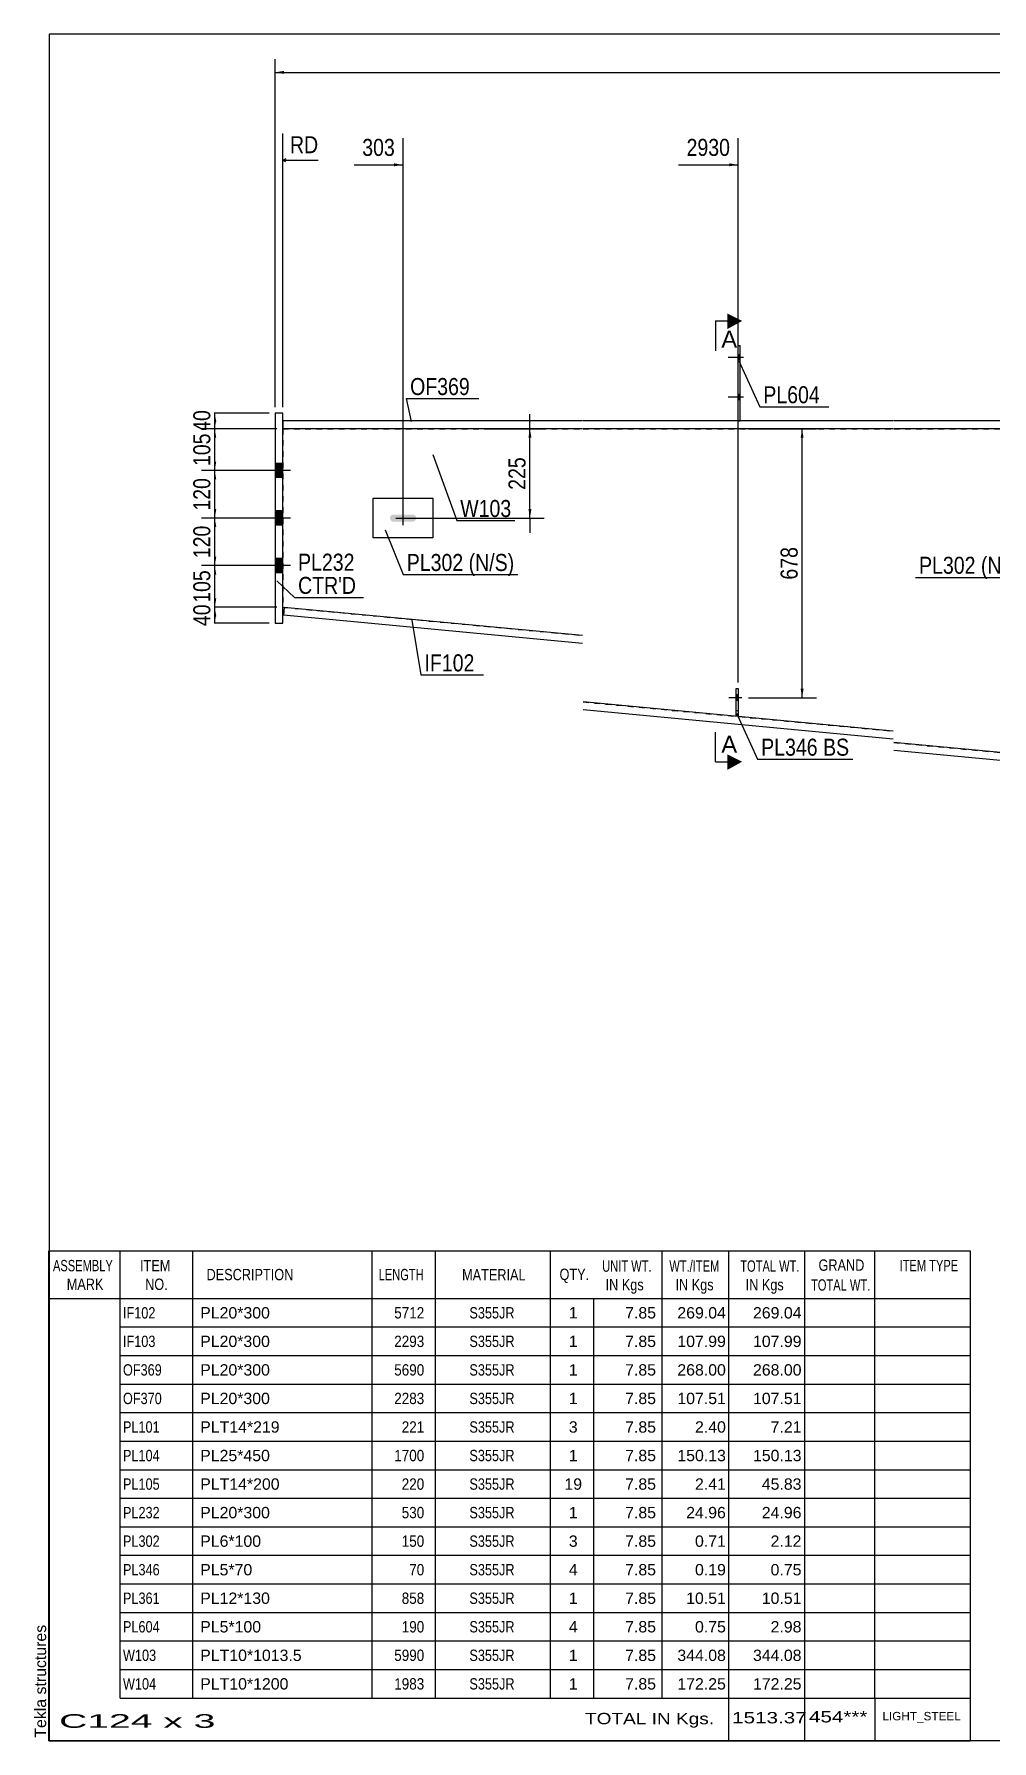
# Model space of a CAD drawing. Header units: millimetres. Extents: x -242 to 171, y -159 to 128.
# Drawn here: x -241.5 to -80.4, y -159.1 to 128 of the extents above; entities that cross this region are included whole.
import ezdxf

# ---------------------------------------------------------------- set-up
doc = ezdxf.new("R2010")
doc.units = ezdxf.units.MM
doc.linetypes.add('DXK_LINE_DOT1', pattern=[1.8814, 0.9407, -0.9407])
doc.linetypes.add('DXK_LINE_DOT2', pattern=[3.9198, 1.9599, -1.9599])
doc.styles.add('Arial', font='ARIAL.TTF', dxfattribs={"height": 0.2})
doc.styles.add('Arial Narrow', font='ARIALN.TTF', dxfattribs={"height": 0.2})

# ---------------------------------------------------------------- blocks, each defined once
blk = doc.blocks.new('Unknown-622979603-1210')
at = {"color": 5, "linetype": 'Continuous'}
for p, q in [((171.01, 127.96), (-238.99, 127.96)), ((-238.99, 127.96), (-238.99, -159.04)), ((171.01, -159.04), (171.01, 127.96)), ((-238.99, -159.04), (171.01, -159.04))]:
    blk.add_line(p, q, dxfattribs=at)
at = {"color": 174, "linetype": 'Continuous', "style": 'Arial'}
blk.add_text('Tekla structures', height=1.9102, rotation=90, dxfattribs=at).set_placement((-239.49, -158.54))
blk = doc.blocks.new('Part-622979603-1903 - 1469')
at = {"color": 2, "linetype": 'Continuous'}
for p, q in [((-199.67, 64.23), (-201, 64.23)), ((-201, 64.23), (-201, 28.9)), ((-199.67, 28.9), (-199.67, 64.23)), ((-201, 28.9), (-199.67, 28.9))]:
    blk.add_line(p, q, dxfattribs=at)
blk = doc.blocks.new('Part-622979603-1770 - 1469')
at = {"color": 2, "linetype": 'Continuous'}
for p, q in [((-199.47, 31.55), (-199.59, 30.22)), ((-149.27, 25.49), (-199.59, 30.22)), ((-149.27, 26.83), (-199.47, 31.55)), ((-97.03, 10.74), (-149.17, 15.64)), ((-97.03, 9.4), (-149.17, 14.31)), ((3.47, -0.62), (-96.93, 8.82)), ((3.47, -1.96), (-96.93, 7.48)), ((28.89, -4.12), (3.57, -1.74)), ((28.77, -5.45), (3.57, -3.07)), ((28.77, -5.45), (28.89, -4.12))]:
    blk.add_line(p, q, dxfattribs=at)
blk = doc.blocks.new('Part-622979603-1726 - 1469')
at = {"color": 7, "linetype": 'DXK_LINE_DOT1'}
for p, q in [((-199.67, 61.57), (-199.67, 31.57)), ((-199.67, 61.57), (-149.27, 61.57)), ((-149.17, 61.57), (-97.03, 61.57)), ((-96.93, 61.57), (3.47, 61.57)), ((3.57, 61.57), (48.89, 61.57)), ((-199.47, 31.55), (-149.27, 26.83)), ((-149.17, 15.64), (-97.03, 10.74)), ((-96.93, 8.82), (3.47, -0.62)), ((3.57, -1.74), (48.89, -6))]:
    blk.add_line(p, q, dxfattribs=at)
at = {"color": 2, "linetype": 'Continuous'}
for p, q in [((48.89, -6), (48.89, 61.57)), ((-199.67, 31.57), (-199.47, 31.55))]:
    blk.add_line(p, q, dxfattribs=at)
blk = doc.blocks.new('Bolt-622979603-7550 - 1469')
at = {"linetype": 'Continuous'}
blk.add_hatch(color=3, dxfattribs=at).paths.add_polyline_path([(-177.44, 46.14), (-177.31, 46.34), (-177.27, 46.57), (-177.31, 46.8), (-177.44, 46.99), (-177.64, 47.12), (-177.87, 47.17), (-181.07, 47.17), (-181.3, 47.12), (-181.49, 46.99), (-181.62, 46.8), (-181.67, 46.57), (-181.62, 46.34), (-181.49, 46.14), (-181.3, 46.01), (-181.07, 45.97), (-177.87, 45.97), (-177.64, 46.01)])
at = {"color": 3, "linetype": 'Continuous'}
for p, q in [((-180.67, 46.57), (-178.27, 46.57)), ((-179.47, 45.37), (-179.47, 47.77))]:
    blk.add_line(p, q, dxfattribs=at)
blk = doc.blocks.new('Part-622979603-1963 - 1469')
at = {"color": 2, "linetype": 'Continuous'}
for p, q in [((-199.67, 62.9), (-199.67, 61.57)), ((-149.27, 62.9), (-199.67, 62.9)), ((-149.27, 61.57), (-199.67, 61.57)), ((-97.03, 62.9), (-149.17, 62.9)), ((-97.03, 61.57), (-149.17, 61.57)), ((3.47, 62.9), (-96.93, 62.9)), ((3.47, 61.57), (-96.93, 61.57)), ((28.89, 62.9), (3.57, 62.9)), ((28.89, 61.57), (3.57, 61.57)), ((28.89, 61.57), (28.89, 62.9))]:
    blk.add_line(p, q, dxfattribs=at)
blk = doc.blocks.new('Bolt-622979603-1904 - 1469')
at = {"linetype": 'Continuous'}
for points in [[(-201, 55.77), (-201, 53.37), (-199.67, 53.37), (-199.67, 55.77)], [(-201, 55.77), (-201, 53.37), (-199.67, 53.37), (-199.67, 55.77)], [(-201, 47.77), (-201, 45.37), (-199.67, 45.37), (-199.67, 47.77)], [(-201, 47.77), (-201, 45.37), (-199.67, 45.37), (-199.67, 47.77)], [(-201, 39.77), (-201, 37.37), (-199.67, 37.37), (-199.67, 39.77)], [(-201, 39.77), (-201, 37.37), (-199.67, 37.37), (-199.67, 39.77)]]:
    blk.add_hatch(color=3, dxfattribs=at).paths.add_polyline_path(points)
at = {"color": 3, "linetype": 'Continuous'}
for p, q in [((-199.67, 55.77), (-201, 55.77)), ((-199.67, 55.77), (-201, 55.77)), ((-198.4, 54.57), (-201, 54.57)), ((-198.4, 54.57), (-201, 54.57)), ((-199.67, 53.37), (-201, 53.37)), ((-199.67, 53.37), (-201, 53.37)), ((-199.67, 47.77), (-201, 47.77)), ((-199.67, 47.77), (-201, 47.77)), ((-198.4, 46.57), (-201, 46.57)), ((-198.4, 46.57), (-201, 46.57)), ((-199.67, 45.37), (-201, 45.37)), ((-199.67, 45.37), (-201, 45.37)), ((-199.67, 39.77), (-201, 39.77)), ((-199.67, 39.77), (-201, 39.77)), ((-198.4, 38.57), (-201, 38.57)), ((-198.4, 38.57), (-201, 38.57)), ((-199.67, 37.37), (-201, 37.37)), ((-199.67, 37.37), (-201, 37.37))]:
    blk.add_line(p, q, dxfattribs=at)
blk = doc.blocks.new('Part-622979603-8223 - 1469')
at = {"color": 2, "linetype": 'Continuous'}
for p, q in [((-184.47, 49.9), (-174.47, 49.9)), ((-184.47, 43.23), (-184.47, 49.9)), ((-174.47, 49.9), (-174.47, 43.23)), ((-174.47, 43.23), (-184.47, 43.23))]:
    blk.add_line(p, q, dxfattribs=at)
blk = doc.blocks.new('Part-622979603-9509 - 1469')
at = {"color": 2, "linetype": 'Continuous'}
for p, q in [((-123.1, 62.9), (-123.1, 75.57)), ((-123.1, 75.57), (-122.77, 75.57)), ((-122.77, 62.9), (-122.77, 75.57))]:
    blk.add_line(p, q, dxfattribs=at)
at = {"color": 7, "linetype": 'DXK_LINE_DOT1'}
blk.add_line((-123.1, 62.9), (-122.77, 62.9), dxfattribs=at)
blk = doc.blocks.new('Part-622979603-9510 - 1469')
at = {"color": 7, "linetype": 'DXK_LINE_DOT1'}
for p, q in [((-123.43, 13.23), (-123.43, 17.9)), ((-123.43, 17.9), (-123.1, 17.9)), ((-123.1, 17.9), (-123.1, 13.23)), ((-123.43, 14.23), (-123.1, 14.23)), ((-123.1, 13.23), (-123.43, 13.23))]:
    blk.add_line(p, q, dxfattribs=at)
blk = doc.blocks.new('Part-622979603-9513 - 1469')
at = {"color": 2, "linetype": 'Continuous'}
for p, q in [((-123.43, 13.23), (-123.43, 17.9)), ((-123.43, 17.9), (-123.1, 17.9)), ((-123.1, 17.9), (-123.1, 13.23)), ((-123.1, 13.23), (-123.43, 13.23))]:
    blk.add_line(p, q, dxfattribs=at)
blk = doc.blocks.new('Bolt-622979603-9525 - 1469')
at = {"linetype": 'Continuous'}
for points in [[(-122.77, 73.1), (-122.77, 74.03), (-123.1, 74.03), (-123.1, 73.1)], [(-122.77, 73.1), (-122.77, 74.03), (-123.1, 74.03), (-123.1, 73.1)], [(-122.77, 66.43), (-122.77, 67.37), (-123.1, 67.37), (-123.1, 66.43)], [(-122.77, 66.43), (-122.77, 67.37), (-123.1, 67.37), (-123.1, 66.43)]]:
    blk.add_hatch(color=3, dxfattribs=at).paths.add_polyline_path(points)
at = {"color": 3, "linetype": 'Continuous'}
for p, q in [((-122.23, 73.57), (-124.77, 73.57)), ((-122.23, 73.57), (-124.77, 73.57)), ((-122.77, 74.03), (-123.1, 74.03)), ((-122.77, 74.03), (-123.1, 74.03)), ((-122.77, 73.1), (-123.1, 73.1)), ((-122.77, 73.1), (-123.1, 73.1)), ((-122.23, 66.9), (-124.77, 66.9)), ((-122.23, 66.9), (-124.77, 66.9)), ((-122.77, 67.37), (-123.1, 67.37)), ((-122.77, 67.37), (-123.1, 67.37)), ((-122.77, 66.43), (-123.1, 66.43)), ((-122.77, 66.43), (-123.1, 66.43))]:
    blk.add_line(p, q, dxfattribs=at)
blk = doc.blocks.new('Bolt-622979603-9526 - 1469')
at = {"color": 3, "linetype": 'DXK_LINE_DOT2'}
for p, q in [((-123.1, 16.83), (-123.43, 16.83)), ((-122.57, 16.36), (-123.43, 16.36)), ((-123.1, 15.9), (-123.43, 15.9))]:
    blk.add_line(p, q, dxfattribs=at)
blk = doc.blocks.new('Bolt-622979603-9529 - 1469')
at = {"linetype": 'Continuous'}
blk.add_hatch(color=3, dxfattribs=at).paths.add_polyline_path([(-123.1, 15.9), (-123.1, 16.83), (-123.43, 16.83), (-123.43, 15.9)])
at = {"color": 3, "linetype": 'Continuous'}
for p, q in [((-122.47, 16.36), (-124.67, 16.36)), ((-123.1, 16.83), (-123.43, 16.83)), ((-123.1, 15.9), (-123.43, 15.9))]:
    blk.add_line(p, q, dxfattribs=at)
blk = doc.blocks.new('StraightDimension-622979603-9386 - 1469')
at = {"linetype": 'Continuous'}
for points in [[(-158.38, 60.07), (-158.13, 61.57), (-157.88, 60.07)], [(-157.88, 48.07), (-158.13, 46.57), (-158.38, 48.07)]]:
    blk.add_hatch(color=7, dxfattribs=at).paths.add_polyline_path(points)
at = {"color": 7, "linetype": 'Continuous'}
for p, q in [((-158.13, 61.57), (-158.13, 64.07)), ((-164.91, 61.57), (-155.73, 61.57)), ((-158.13, 46.57), (-158.13, 61.57)), ((-178.47, 46.57), (-155.73, 46.57)), ((-158.13, 46.57), (-158.13, 44.07))]:
    blk.add_line(p, q, dxfattribs=at)
at = {"color": 0}
blk.add_wipeout([(-158.28, 57.41), (-162.48, 57.41), (-162.48, 50.72), (-158.28, 50.72)], dxfattribs=at)
at = {"color": 3, "style": 'Arial Narrow'}
blk.add_text('225', height=2.863, rotation=90.0002, dxfattribs=at).set_placement((-158.88, 51.32))
blk = doc.blocks.new('StraightDimension-622979603-2513 - 1469')
at = {"linetype": 'Continuous'}
for points in [[(-211.38, 45.07), (-211.13, 46.57), (-210.88, 45.07)], [(-210.88, 40.07), (-211.13, 38.57), (-211.38, 40.07)]]:
    blk.add_hatch(color=7, dxfattribs=at).paths.add_polyline_path(points)
at = {"color": 7, "linetype": 'Continuous'}
for p, q in [((-200.67, 46.57), (-213.38, 46.57)), ((-211.13, 38.57), (-211.13, 46.57)), ((-200.67, 38.57), (-213.38, 38.57))]:
    blk.add_line(p, q, dxfattribs=at)
at = {"color": 0}
blk.add_wipeout([(-211.28, 45.91), (-215.48, 45.91), (-215.48, 39.22), (-211.28, 39.22)], dxfattribs=at)
at = {"color": 3, "style": 'Arial Narrow'}
blk.add_text('120', height=2.863, rotation=90.0002, dxfattribs=at).set_placement((-211.88, 39.82))
blk = doc.blocks.new('StraightDimension-622979603-2527 - 1469')
at = {"linetype": 'Continuous'}
for points in [[(-211.38, 37.07), (-211.13, 38.57), (-210.88, 37.07)], [(-210.88, 33.07), (-211.13, 31.57), (-211.38, 33.07)]]:
    blk.add_hatch(color=7, dxfattribs=at).paths.add_polyline_path(points)
at = {"color": 7, "linetype": 'Continuous'}
for p, q in [((-200.67, 38.57), (-213.38, 38.57)), ((-211.13, 31.57), (-211.13, 38.57)), ((-200.67, 31.57), (-213.38, 31.57))]:
    blk.add_line(p, q, dxfattribs=at)
at = {"color": 0}
blk.add_wipeout([(-211.28, 38.41), (-215.48, 38.41), (-215.48, 31.72), (-211.28, 31.72)], dxfattribs=at)
at = {"color": 3, "style": 'Arial Narrow'}
blk.add_text('105', height=2.863, rotation=90.0002, dxfattribs=at).set_placement((-211.88, 32.32))
blk = doc.blocks.new('StraightDimension-622979603-2068 - 1469')
at = {"linetype": 'Continuous'}
for points in [[(-112.61, 60.07), (-112.36, 61.57), (-112.11, 60.07)], [(-112.11, 17.86), (-112.36, 16.36), (-112.61, 17.86)]]:
    blk.add_hatch(color=7, dxfattribs=at).paths.add_polyline_path(points)
at = {"color": 7, "linetype": 'Continuous'}
for p, q in [((-121.38, 61.57), (-109.96, 61.57)), ((-112.36, 16.36), (-112.36, 61.57)), ((-121.38, 16.36), (-109.96, 16.36))]:
    blk.add_line(p, q, dxfattribs=at)
at = {"color": 0}
blk.add_wipeout([(-112.51, 42.31), (-116.71, 42.31), (-116.71, 35.62), (-112.51, 35.62)], dxfattribs=at)
at = {"color": 3, "style": 'Arial Narrow'}
blk.add_text('678', height=2.863, rotation=90.0002, dxfattribs=at).set_placement((-113.11, 36.22))
blk = doc.blocks.new('StraightDimension-622979603-2476 - 1469')
at = {"linetype": 'Continuous'}
for points in [[(-199.5, 121.27), (-201, 121.52), (-199.5, 121.77)], [(135.07, 121.77), (136.57, 121.52), (135.07, 121.27)]]:
    blk.add_hatch(color=7, dxfattribs=at).paths.add_polyline_path(points)
at = {"color": 7, "linetype": 'Continuous'}
for p, q in [((-201, 65.23), (-201, 123.77)), ((136.57, 79.23), (136.57, 123.77)), ((-201, 121.52), (136.57, 121.52))]:
    blk.add_line(p, q, dxfattribs=at)
at = {"color": 0}
blk.add_wipeout([(-27.96, 121.67), (-27.96, 125.87), (-36.47, 125.87), (-36.47, 121.67)], dxfattribs=at)
at = {"color": 3, "style": 'Arial Narrow'}
blk.add_text('8018', height=2.863, dxfattribs=at).set_placement((-35.87, 122.27))
blk = doc.blocks.new('StraightDimension-622979603-2494 - 1469')
at = {"linetype": 'Continuous'}
for points in [[(-211.38, 62.73), (-211.13, 64.23), (-210.88, 62.73)], [(-210.88, 63.07), (-211.13, 61.57), (-211.38, 63.07)]]:
    blk.add_hatch(color=7, dxfattribs=at).paths.add_polyline_path(points)
at = {"color": 7, "linetype": 'Continuous'}
for p, q in [((-202, 64.23), (-213.38, 64.23)), ((-211.13, 61.57), (-211.13, 64.23)), ((-200.67, 61.57), (-213.38, 61.57))]:
    blk.add_line(p, q, dxfattribs=at)
at = {"color": 0}
blk.add_wipeout([(-211.28, 65.33), (-215.48, 65.33), (-215.48, 60.47), (-211.28, 60.47)], dxfattribs=at)
at = {"color": 3, "style": 'Arial Narrow'}
blk.add_text('40', height=2.863, rotation=90.0002, dxfattribs=at).set_placement((-211.88, 61.07))
blk = doc.blocks.new('StraightDimension-622979603-2503 - 1469')
at = {"linetype": 'Continuous'}
for points in [[(-211.38, 30.07), (-211.13, 31.57), (-210.88, 30.07)], [(-210.88, 30.4), (-211.13, 28.9), (-211.38, 30.4)]]:
    blk.add_hatch(color=7, dxfattribs=at).paths.add_polyline_path(points)
at = {"color": 7, "linetype": 'Continuous'}
for p, q in [((-200.67, 31.57), (-213.38, 31.57)), ((-202, 28.9), (-213.38, 28.9)), ((-211.13, 28.9), (-211.13, 31.57))]:
    blk.add_line(p, q, dxfattribs=at)
at = {"color": 0}
blk.add_wipeout([(-211.28, 32.66), (-215.48, 32.66), (-215.48, 27.8), (-211.28, 27.8)], dxfattribs=at)
at = {"color": 3, "style": 'Arial Narrow'}
blk.add_text('40', height=2.863, rotation=90.0002, dxfattribs=at).set_placement((-211.88, 28.4))
blk = doc.blocks.new('StraightDimension-622979603-2541 - 1469')
at = {"linetype": 'Continuous'}
for points in [[(-211.38, 60.07), (-211.13, 61.57), (-210.88, 60.07)], [(-210.88, 56.07), (-211.13, 54.57), (-211.38, 56.07)]]:
    blk.add_hatch(color=7, dxfattribs=at).paths.add_polyline_path(points)
at = {"color": 7, "linetype": 'Continuous'}
for p, q in [((-200.67, 61.57), (-213.38, 61.57)), ((-211.13, 54.57), (-211.13, 61.57)), ((-200.67, 54.57), (-213.38, 54.57))]:
    blk.add_line(p, q, dxfattribs=at)
at = {"color": 0}
blk.add_wipeout([(-211.28, 61.41), (-215.48, 61.41), (-215.48, 54.72), (-211.28, 54.72)], dxfattribs=at)
at = {"color": 3, "style": 'Arial Narrow'}
blk.add_text('105', height=2.863, rotation=90.0002, dxfattribs=at).set_placement((-211.88, 55.32))
blk = doc.blocks.new('StraightDimension-622979603-2554 - 1469')
at = {"linetype": 'Continuous'}
for points in [[(-211.38, 53.07), (-211.13, 54.57), (-210.88, 53.07)], [(-210.88, 48.07), (-211.13, 46.57), (-211.38, 48.07)]]:
    blk.add_hatch(color=7, dxfattribs=at).paths.add_polyline_path(points)
at = {"color": 7, "linetype": 'Continuous'}
for p, q in [((-200.67, 54.57), (-213.38, 54.57)), ((-211.13, 46.57), (-211.13, 54.57)), ((-200.67, 46.57), (-213.38, 46.57))]:
    blk.add_line(p, q, dxfattribs=at)
at = {"color": 0}
blk.add_wipeout([(-211.28, 53.91), (-215.48, 53.91), (-215.48, 47.22), (-211.28, 47.22)], dxfattribs=at)
at = {"color": 3, "style": 'Arial Narrow'}
blk.add_text('120', height=2.863, rotation=90.0002, dxfattribs=at).set_placement((-211.88, 47.82))
blk = doc.blocks.new('StraightDimension-622979603-10730 - 1469')
at = {"linetype": 'Continuous'}
blk.add_hatch(color=7, dxfattribs=at).paths.add_polyline_path([(-124.6, 106.23), (-123.1, 105.98), (-124.6, 105.73)])
at = {"color": 7, "linetype": 'Continuous'}
for p, q in [((-123.1, 18.9), (-123.1, 110.48)), ((-133.16, 105.98), (-123.1, 105.98))]:
    blk.add_line(p, q, dxfattribs=at)
at = {"color": 0}
blk.add_wipeout([(-123.88, 106.88), (-123.88, 111.08), (-132.39, 111.08), (-132.39, 106.88)], dxfattribs=at)
at = {"color": 3, "style": 'Arial Narrow'}
blk.add_text('2930', height=2.863, dxfattribs=at).set_placement((-131.79, 107.48))
blk = doc.blocks.new('StraightDimension-622979603-10731 - 1469')
at = {"linetype": 'Continuous'}
blk.add_hatch(color=7, dxfattribs=at).paths.add_polyline_path([(-180.97, 106.23), (-179.47, 105.98), (-180.97, 105.73)])
at = {"color": 7, "linetype": 'Continuous'}
for p, q in [((-179.47, 47.57), (-179.47, 110.48)), ((-187.7, 105.98), (-179.47, 105.98))]:
    blk.add_line(p, q, dxfattribs=at)
at = {"color": 0, "linetype": 'Continuous'}
blk.add_wipeout([(-193.13, 107.33), (-193.13, 111.53), (-199.08, 111.53), (-199.08, 107.33)], dxfattribs=at)
at = {"color": 7, "linetype": 'Continuous'}
for p, q in [((-199.67, 65.23), (-199.67, 111.23)), ((-199.17, 106.98), (-199.67, 106.73)), ((-199.17, 106.48), (-199.67, 106.73)), ((-193.73, 106.73), (-199.67, 106.73))]:
    blk.add_line(p, q, dxfattribs=at)
at = {"color": 3, "linetype": 'Continuous', "style": 'Arial Narrow'}
blk.add_text('RD', height=2.863, dxfattribs=at).set_placement((-198.48, 107.93))
at = {"color": 0}
blk.add_wipeout([(-180.24, 106.88), (-180.24, 111.08), (-186.93, 111.08), (-186.93, 106.88)], dxfattribs=at)
at = {"color": 3, "style": 'Arial Narrow'}
blk.add_text('303', height=2.863, dxfattribs=at).set_placement((-186.33, 107.48))
blk = doc.blocks.new('CBS_BOM-622979603-10916')
at = {"color": 7, "linetype": 'Continuous'}
for p, q in [((-239.03, -84.67), (-239.03, -76.67)), ((-239.02, -76.67), (-84.1, -76.67)), ((-227.03, -84.67), (-227.03, -76.67)), ((-214.84, -84.67), (-214.84, -76.67)), ((-184.67, -84.67), (-184.67, -76.67)), ((-173.99, -84.67), (-173.99, -76.67)), ((-154.67, -84.67), (-154.67, -76.67)), ((-135.87, -84.67), (-135.87, -76.67)), ((-124.66, -84.67), (-124.66, -76.67)), ((-111.88, -84.67), (-111.88, -76.67)), ((-100.12, -84.67), (-100.12, -76.67)), ((-84.1, -76.68), (-84.11, -84.66)), ((-239.03, -84.67), (-84.1, -84.67)), ((-239.03, -89.47), (-239.03, -84.67)), ((-227.03, -89.47), (-227.03, -84.67)), ((-214.84, -89.47), (-214.84, -84.67)), ((-184.67, -89.47), (-184.67, -84.67)), ((-173.99, -89.47), (-173.99, -84.67)), ((-154.67, -89.47), (-154.67, -84.67)), ((-147.41, -89.47), (-147.41, -84.67)), ((-135.87, -89.47), (-135.87, -84.67)), ((-124.66, -89.47), (-124.66, -84.67)), ((-111.88, -89.47), (-111.88, -84.67)), ((-100.11, -89.47), (-100.11, -84.67)), ((-84.1, -84.68), (-84.1, -89.47)), ((-239.03, -94.27), (-239.03, -89.47)), ((-227.03, -89.47), (-84.1, -89.47)), ((-227.03, -94.27), (-227.03, -89.47)), ((-214.84, -94.27), (-214.84, -89.47)), ((-184.67, -94.27), (-184.67, -89.47)), ((-173.99, -94.27), (-173.99, -89.47)), ((-154.67, -94.27), (-154.67, -89.47)), ((-147.41, -94.27), (-147.41, -89.47)), ((-135.87, -94.27), (-135.87, -89.47)), ((-124.66, -94.27), (-124.66, -89.47)), ((-111.88, -94.27), (-111.88, -89.47)), ((-100.11, -94.27), (-100.11, -89.47)), ((-84.1, -89.48), (-84.1, -94.27)), ((-239.03, -99.07), (-239.03, -94.27)), ((-227.03, -94.27), (-84.1, -94.27)), ((-227.03, -99.07), (-227.03, -94.27)), ((-214.84, -99.07), (-214.84, -94.27)), ((-184.67, -99.07), (-184.67, -94.27)), ((-173.99, -99.07), (-173.99, -94.27)), ((-154.67, -99.07), (-154.67, -94.27)), ((-147.41, -99.07), (-147.41, -94.27)), ((-135.87, -99.07), (-135.87, -94.27)), ((-124.66, -99.07), (-124.66, -94.27)), ((-111.88, -99.07), (-111.88, -94.27)), ((-100.11, -99.07), (-100.11, -94.27)), ((-84.1, -94.28), (-84.1, -99.07)), ((-239.03, -103.87), (-239.03, -99.07)), ((-227.03, -99.07), (-84.1, -99.07)), ((-227.03, -103.87), (-227.03, -99.07)), ((-214.84, -103.87), (-214.84, -99.07)), ((-184.67, -103.87), (-184.67, -99.07)), ((-173.99, -103.87), (-173.99, -99.07)), ((-154.67, -103.87), (-154.67, -99.07)), ((-147.41, -103.87), (-147.41, -99.07)), ((-135.87, -103.87), (-135.87, -99.07)), ((-124.66, -103.87), (-124.66, -99.07)), ((-111.88, -103.87), (-111.88, -99.07)), ((-100.11, -103.87), (-100.11, -99.07)), ((-84.1, -99.08), (-84.1, -103.87)), ((-239.03, -108.67), (-239.03, -103.87)), ((-227.03, -103.87), (-84.1, -103.87)), ((-227.03, -108.67), (-227.03, -103.87)), ((-214.84, -108.67), (-214.84, -103.87)), ((-184.67, -108.67), (-184.67, -103.87)), ((-173.99, -108.67), (-173.99, -103.87)), ((-154.67, -108.67), (-154.67, -103.87)), ((-147.41, -108.67), (-147.41, -103.87)), ((-135.87, -108.67), (-135.87, -103.87)), ((-124.66, -108.67), (-124.66, -103.87)), ((-111.88, -108.67), (-111.88, -103.87)), ((-100.11, -108.67), (-100.11, -103.87)), ((-84.1, -103.88), (-84.1, -108.67)), ((-239.03, -113.47), (-239.03, -108.67)), ((-227.03, -108.67), (-84.1, -108.67)), ((-227.03, -113.47), (-227.03, -108.67)), ((-214.84, -113.47), (-214.84, -108.67)), ((-184.67, -113.47), (-184.67, -108.67)), ((-173.99, -113.47), (-173.99, -108.67)), ((-154.67, -113.47), (-154.67, -108.67)), ((-147.41, -113.47), (-147.41, -108.67)), ((-135.87, -113.47), (-135.87, -108.67)), ((-124.66, -113.47), (-124.66, -108.67)), ((-111.88, -113.47), (-111.88, -108.67)), ((-100.11, -113.47), (-100.11, -108.67)), ((-84.1, -108.68), (-84.1, -113.47)), ((-239.03, -118.27), (-239.03, -113.47)), ((-227.03, -113.47), (-84.1, -113.47)), ((-227.03, -118.27), (-227.03, -113.47)), ((-214.84, -118.27), (-214.84, -113.47)), ((-184.67, -118.27), (-184.67, -113.47)), ((-173.99, -118.27), (-173.99, -113.47)), ((-154.67, -118.27), (-154.67, -113.47)), ((-147.41, -118.27), (-147.41, -113.47)), ((-135.87, -118.27), (-135.87, -113.47)), ((-124.66, -118.27), (-124.66, -113.47)), ((-111.88, -118.27), (-111.88, -113.47)), ((-100.11, -118.27), (-100.11, -113.47)), ((-84.1, -113.48), (-84.1, -118.27)), ((-239.03, -123.07), (-239.03, -118.27)), ((-227.03, -118.27), (-84.1, -118.27)), ((-227.03, -123.07), (-227.03, -118.27)), ((-214.84, -123.07), (-214.84, -118.27)), ((-184.67, -123.07), (-184.67, -118.27)), ((-173.99, -123.07), (-173.99, -118.27)), ((-154.67, -123.07), (-154.67, -118.27)), ((-147.41, -123.07), (-147.41, -118.27)), ((-135.87, -123.07), (-135.87, -118.27)), ((-124.66, -123.07), (-124.66, -118.27)), ((-111.88, -123.07), (-111.88, -118.27)), ((-100.11, -123.07), (-100.11, -118.27)), ((-84.1, -118.28), (-84.1, -123.07)), ((-239.03, -127.87), (-239.03, -123.07)), ((-227.03, -123.07), (-84.1, -123.07)), ((-227.03, -127.87), (-227.03, -123.07)), ((-214.84, -127.87), (-214.84, -123.07)), ((-184.67, -127.87), (-184.67, -123.07)), ((-173.99, -127.87), (-173.99, -123.07)), ((-154.67, -127.87), (-154.67, -123.07)), ((-147.41, -127.87), (-147.41, -123.07)), ((-135.87, -127.87), (-135.87, -123.07)), ((-124.66, -127.87), (-124.66, -123.07)), ((-111.88, -127.87), (-111.88, -123.07)), ((-100.11, -127.87), (-100.11, -123.07)), ((-84.1, -123.08), (-84.1, -127.87)), ((-239.03, -132.67), (-239.03, -127.87)), ((-227.03, -127.87), (-84.1, -127.87)), ((-227.03, -132.67), (-227.03, -127.87)), ((-214.84, -132.67), (-214.84, -127.87)), ((-184.67, -132.67), (-184.67, -127.87)), ((-173.99, -132.67), (-173.99, -127.87)), ((-154.67, -132.67), (-154.67, -127.87)), ((-147.41, -132.67), (-147.41, -127.87)), ((-135.87, -132.67), (-135.87, -127.87)), ((-124.66, -132.67), (-124.66, -127.87)), ((-111.88, -132.67), (-111.88, -127.87)), ((-100.11, -132.67), (-100.11, -127.87)), ((-84.1, -127.88), (-84.1, -132.67)), ((-239.03, -137.47), (-239.03, -132.67)), ((-227.03, -132.67), (-84.1, -132.67)), ((-227.03, -137.47), (-227.03, -132.67)), ((-214.84, -137.47), (-214.84, -132.67)), ((-184.67, -137.47), (-184.67, -132.67)), ((-173.99, -137.47), (-173.99, -132.67)), ((-154.67, -137.47), (-154.67, -132.67)), ((-147.41, -137.47), (-147.41, -132.67)), ((-135.87, -137.47), (-135.87, -132.67)), ((-124.66, -137.47), (-124.66, -132.67)), ((-111.88, -137.47), (-111.88, -132.67)), ((-100.11, -137.47), (-100.11, -132.67)), ((-84.1, -132.68), (-84.1, -137.47)), ((-239.03, -142.27), (-239.03, -137.47)), ((-227.03, -137.47), (-84.1, -137.47)), ((-227.03, -142.27), (-227.03, -137.47)), ((-214.84, -142.27), (-214.84, -137.47)), ((-184.67, -142.27), (-184.67, -137.47)), ((-173.99, -142.27), (-173.99, -137.47)), ((-154.67, -142.27), (-154.67, -137.47)), ((-147.41, -142.27), (-147.41, -137.47)), ((-135.87, -142.27), (-135.87, -137.47)), ((-124.66, -142.27), (-124.66, -137.47)), ((-111.88, -142.27), (-111.88, -137.47)), ((-100.11, -142.27), (-100.11, -137.47)), ((-84.1, -137.48), (-84.1, -142.27)), ((-239.03, -147.07), (-239.03, -142.27)), ((-227.03, -142.27), (-84.1, -142.27)), ((-227.03, -147.07), (-227.03, -142.27)), ((-214.84, -147.07), (-214.84, -142.27)), ((-184.67, -147.07), (-184.67, -142.27)), ((-173.99, -147.07), (-173.99, -142.27)), ((-154.67, -147.07), (-154.67, -142.27)), ((-147.41, -147.07), (-147.41, -142.27)), ((-135.87, -147.07), (-135.87, -142.27)), ((-124.66, -147.07), (-124.66, -142.27)), ((-111.88, -147.07), (-111.88, -142.27)), ((-100.11, -147.07), (-100.11, -142.27)), ((-84.1, -142.28), (-84.1, -147.07)), ((-239.03, -151.87), (-239.03, -147.07)), ((-227.03, -147.07), (-84.1, -147.07)), ((-227.03, -151.87), (-227.03, -147.07)), ((-214.84, -151.87), (-214.84, -147.07)), ((-184.67, -151.87), (-184.67, -147.07)), ((-173.99, -151.87), (-173.99, -147.07)), ((-154.67, -151.87), (-154.67, -147.07)), ((-147.41, -151.87), (-147.41, -147.07)), ((-135.87, -151.87), (-135.87, -147.07)), ((-124.66, -151.87), (-124.66, -147.07)), ((-111.88, -151.87), (-111.88, -147.07)), ((-100.11, -151.87), (-100.11, -147.07)), ((-84.1, -147.08), (-84.1, -151.87)), ((-239.03, -159.07), (-239.03, -151.89)), ((-227.03, -151.87), (-84.1, -151.87)), ((-124.66, -159.07), (-124.66, -151.89)), ((-111.88, -159.07), (-111.88, -151.89)), ((-100.07, -159.07), (-100.07, -151.89)), ((-84.1, -151.87), (-84.1, -159.07)), ((-239.03, -159.07), (-84.1, -159.07))]:
    blk.add_line(p, q, dxfattribs=at)
at = {"color": 3, "linetype": 'Continuous', "style": 'Arial'}
for s, height, width, p in [('ASSEMBLY', 1.91, 0.7, (-238.34, -80.1)), ('ITEM', 1.91, 0.8, (-223.7, -80.1)), ('DESCRIPTION', 1.9102, 0.8, (-212.51, -81.61)), ('LENGTH', 1.91, 0.7, (-183.57, -81.61)), ('MATERIAL', 1.91, 0.8, (-169.54, -81.65)), ('QTY.', 1.91, 0.8, (-153.15, -81.57)), ('UNIT WT.', 1.91, 0.7, (-145.98, -80.18)), ('WT./ITEM', 1.91, 0.7, (-134.69, -80.18)), ('TOTAL WT.', 1.91, 0.7, (-122.76, -80.18)), ('GRAND', 1.91, 0.8, (-109.6, -80.02)), ('ITEM TYPE', 1.91, 0.7, (-95.97, -80.09)), ('MARK', 1.91, 0.8, (-236.02, -83.24)), ('NO.', 1.91, 0.8, (-222.84, -83.24)), ('IN Kgs', 1.91, 0.8, (-145.41, -83.31)), ('IN Kgs', 1.91, 0.8, (-133.65, -83.31)), ('IN Kgs', 1.91, 0.8, (-121.86, -83.31)), ('TOTAL WT.', 1.91, 0.7, (-110.86, -83.36))]:
    blk.add_text(s, height=height, dxfattribs=dict(at, width=width)).set_placement(p)
at = {"color": 7, "linetype": 'Continuous', "style": 'Arial'}
for s, width, p in [('IF102', 0.8, (-226.57, -88.04)), ('5712', 0.85, (-180.95, -88.04)), ('S355JR', 0.8, (-168.31, -88.04)), ('IF103', 0.8, (-226.57, -92.84)), ('2293', 0.85, (-180.95, -92.84)), ('S355JR', 0.8, (-168.31, -92.84)), ('OF369', 0.8, (-226.57, -97.64)), ('5690', 0.85, (-180.95, -97.64)), ('S355JR', 0.8, (-168.31, -97.64)), ('OF370', 0.8, (-226.57, -102.44)), ('2283', 0.85, (-180.95, -102.44)), ('S355JR', 0.8, (-168.31, -102.44)), ('PL101', 0.8, (-226.57, -107.24)), ('221', 0.85, (-179.69, -107.24)), ('S355JR', 0.8, (-168.31, -107.24)), ('PL104', 0.8, (-226.57, -112.04)), ('1700', 0.85, (-180.95, -112.04)), ('S355JR', 0.8, (-168.31, -112.04)), ('PL105', 0.8, (-226.57, -116.84)), ('220', 0.85, (-179.69, -116.84)), ('S355JR', 0.8, (-168.31, -116.84)), ('PL232', 0.8, (-226.57, -121.64)), ('530', 0.85, (-179.69, -121.64)), ('S355JR', 0.8, (-168.31, -121.64)), ('PL302', 0.8, (-226.57, -126.44)), ('150', 0.85, (-179.69, -126.44)), ('S355JR', 0.8, (-168.31, -126.44)), ('PL346', 0.8, (-226.57, -131.24)), ('70', 0.85, (-178.43, -131.24)), ('S355JR', 0.8, (-168.31, -131.24)), ('PL361', 0.8, (-226.57, -136.04)), ('858', 0.85, (-179.69, -136.04)), ('S355JR', 0.8, (-168.31, -136.04)), ('PL604', 0.8, (-226.57, -140.84)), ('190', 0.85, (-179.69, -140.84)), ('S355JR', 0.8, (-168.31, -140.84)), ('W103', 0.8, (-226.57, -145.64)), ('5990', 0.85, (-180.95, -145.64)), ('S355JR', 0.8, (-168.31, -145.64)), ('W104', 0.8, (-226.57, -150.44)), ('1983', 0.85, (-180.95, -150.44)), ('S355JR', 0.8, (-168.31, -150.44))]:
    blk.add_text(s, height=1.91, dxfattribs=dict(at, width=width)).set_placement(p)
for s, height, p in [('PL20*300', 1.91, (-213.58, -88.04)), ('7.85', 1.91, (-142.12, -88.04)), ('269.04', 1.91, (-133.34, -88.04)), ('269.04', 1.91, (-120.62, -88.04)), ('1', 1.91, (-151.59, -88.04)), ('PL20*300', 1.91, (-213.58, -92.84)), ('1', 1.91, (-151.59, -92.84)), ('7.85', 1.91, (-142.12, -92.84)), ('107.99', 1.91, (-133.34, -92.84)), ('107.99', 1.91, (-120.62, -92.84)), ('PL20*300', 1.91, (-213.58, -97.64)), ('1', 1.91, (-151.59, -97.64)), ('7.85', 1.91, (-142.12, -97.64)), ('268.00', 1.91, (-133.34, -97.64)), ('268.00', 1.91, (-120.62, -97.64)), ('PL20*300', 1.91, (-213.58, -102.44)), ('1', 1.91, (-151.59, -102.44)), ('7.85', 1.91, (-142.12, -102.44)), ('107.51', 1.91, (-133.34, -102.44)), ('107.51', 1.91, (-120.62, -102.44)), ('PLT14*219', 1.91, (-213.58, -107.24)), ('3', 1.91, (-151.59, -107.24)), ('7.85', 1.91, (-142.12, -107.24)), ('2.40', 1.91, (-130.37, -107.24)), ('7.21', 1.91, (-117.66, -107.24)), ('PL25*450', 1.91, (-213.58, -112.04)), ('1', 1.91, (-151.59, -112.04)), ('7.85', 1.91, (-142.12, -112.04)), ('150.13', 1.91, (-133.34, -112.04)), ('150.13', 1.91, (-120.62, -112.04)), ('PLT14*200', 1.91, (-213.58, -116.84)), ('19', 1.91, (-152.33, -116.84)), ('7.85', 1.91, (-142.12, -116.84)), ('2.41', 1.91, (-130.37, -116.84)), ('45.83', 1.91, (-119.14, -116.84)), ('PL20*300', 1.91, (-213.58, -121.64)), ('1', 1.91, (-151.59, -121.64)), ('7.85', 1.91, (-142.12, -121.64)), ('24.96', 1.91, (-131.86, -121.64)), ('24.96', 1.91, (-119.14, -121.64)), ('PL6*100', 1.91, (-213.58, -126.44)), ('3', 1.91, (-151.59, -126.44)), ('7.85', 1.91, (-142.12, -126.44)), ('0.71', 1.91, (-130.37, -126.44)), ('2.12', 1.91, (-117.66, -126.44)), ('PL5*70', 1.91, (-213.58, -131.24)), ('4', 1.91, (-151.59, -131.24)), ('7.85', 1.91, (-142.12, -131.24)), ('0.19', 1.91, (-130.37, -131.24)), ('0.75', 1.91, (-117.66, -131.24)), ('PL12*130', 1.91, (-213.58, -136.04)), ('1', 1.91, (-151.59, -136.04)), ('7.85', 1.91, (-142.12, -136.04)), ('10.51', 1.91, (-131.86, -136.04)), ('10.51', 1.91, (-119.14, -136.04)), ('PL5*100', 1.91, (-213.58, -140.84)), ('4', 1.91, (-151.59, -140.84)), ('7.85', 1.91, (-142.12, -140.84)), ('0.75', 1.91, (-130.37, -140.84)), ('2.98', 1.91, (-117.66, -140.84)), ('PLT10*1013.5', 1.9102, (-213.58, -145.64)), ('1', 1.91, (-151.59, -145.64)), ('7.85', 1.91, (-142.12, -145.64)), ('344.08', 1.91, (-133.34, -145.64)), ('344.08', 1.91, (-120.62, -145.64)), ('PLT10*1200', 1.91, (-213.58, -150.44)), ('1', 1.91, (-151.59, -150.44)), ('7.85', 1.91, (-142.12, -150.44)), ('172.25', 1.91, (-133.34, -150.44)), ('172.25', 1.91, (-120.62, -150.44))]:
    blk.add_text(s, height=height, dxfattribs=at).set_placement(p)
at = {"color": 6, "linetype": 'Continuous', "style": 'Arial'}
for s, height, width, p in [('C124 x 3', 2.292, 2.05, (-237.3, -156.88)), ('TOTAL IN Kgs.', 1.9102, 1.2, (-148.87, -156.28)), ('1513.37', 1.91, 1.3, (-124.13, -156.13)), ('454***', 1.91, 1.3, (-111.2, -155.97))]:
    blk.add_text(s, height=height, dxfattribs=dict(at, width=width)).set_placement(p)
blk.add_text('LIGHT_STEEL', height=1.4135, dxfattribs=at).set_placement((-98.85, -155.62))
blk = doc.blocks.new('Mark-622979603-1766 - 1469')
at = {"color": 0}
blk.add_wipeout([(-167.45, 20.79), (-167.45, 23.79), (-175.86, 23.79), (-175.86, 20.79)], dxfattribs=at)
blk.add_wipeout([(-167.45, 20.79), (-167.45, 23.79), (-175.86, 23.79), (-175.86, 20.79)], dxfattribs=at)
at = {"color": 7, "linetype": 'Continuous'}
for p, q in [((-177.97, 29.41), (-176.46, 20.19)), ((-176.46, 20.19), (-165.95, 20.19))]:
    blk.add_line(p, q, dxfattribs=at)
at = {"color": 3, "style": 'Arial Narrow'}
blk.add_text('IF102', height=2.863, dxfattribs=at).set_placement((-175.86, 20.79))
blk = doc.blocks.new('Mark-622979603-8239 - 1469')
at = {"color": 0}
blk.add_wipeout([(-169.34, 37.67), (-169.34, 40.67), (-178.84, 40.67), (-178.84, 37.67)], dxfattribs=at)
blk.add_wipeout([(-169.34, 37.67), (-169.34, 40.67), (-178.84, 40.67), (-178.84, 37.67)], dxfattribs=at)
at = {"color": 7, "linetype": 'Continuous'}
blk.add_line((-182.45, 44.59), (-179.44, 37.07), dxfattribs=at)
at = {"color": 0}
blk.add_wipeout([(-160.77, 37.67), (-160.77, 40.67), (-168.44, 40.67), (-168.44, 37.67)], dxfattribs=at)
blk.add_wipeout([(-160.77, 37.67), (-160.77, 40.67), (-168.44, 40.67), (-168.44, 37.67)], dxfattribs=at)
at = {"color": 7, "linetype": 'Continuous'}
blk.add_line((-179.44, 37.07), (-160.17, 37.07), dxfattribs=at)
at = {"color": 3, "style": 'Arial Narrow'}
for s, p in [('PL302', (-178.84, 37.67)), ('(N/', (-168.44, 37.67)), ('S)', (-164.06, 37.67))]:
    blk.add_text(s, height=2.863, dxfattribs=at).set_placement(p)
blk = doc.blocks.new('Mark-622979603-1722 - 1469')
at = {"color": 0}
blk.add_wipeout([(-161.26, 46.75), (-161.26, 49.75), (-169.85, 49.75), (-169.85, 46.75)], dxfattribs=at)
blk.add_wipeout([(-161.26, 46.75), (-161.26, 49.75), (-169.85, 49.75), (-169.85, 46.75)], dxfattribs=at)
at = {"color": 7, "linetype": 'Continuous'}
for p, q in [((-174.45, 57.28), (-170.45, 46.15)), ((-170.45, 46.15), (-160.66, 46.15))]:
    blk.add_line(p, q, dxfattribs=at)
at = {"color": 3, "style": 'Arial Narrow'}
blk.add_text('W103', height=2.863, dxfattribs=at).set_placement((-169.85, 46.75))
blk = doc.blocks.new('Mark-622979603-1899 - 1469')
at = {"color": 0}
blk.add_wipeout([(-187.62, 37.72), (-187.62, 40.72), (-197.12, 40.72), (-197.12, 37.72)], dxfattribs=at)
blk.add_wipeout([(-187.62, 37.72), (-187.62, 40.72), (-197.12, 40.72), (-197.12, 37.72)], dxfattribs=at)
blk.add_wipeout([(-187.36, 33.82), (-187.36, 36.82), (-197.12, 36.82), (-197.12, 33.82)], dxfattribs=at)
blk.add_wipeout([(-187.36, 33.82), (-187.36, 36.82), (-197.12, 36.82), (-197.12, 33.82)], dxfattribs=at)
at = {"color": 7, "linetype": 'Continuous'}
for p, q in [((-200.71, 35.99), (-197.72, 33.22)), ((-197.72, 33.22), (-186.12, 33.22))]:
    blk.add_line(p, q, dxfattribs=at)
at = {"color": 3, "style": 'Arial Narrow'}
blk.add_text('PL232', height=2.863, dxfattribs=at).set_placement((-197.12, 37.72))
at = {"color": 1, "style": 'Arial Narrow'}
blk.add_text("CTR'D", height=2.863, dxfattribs=at).set_placement((-197.12, 33.82))
blk = doc.blocks.new('Mark-622979603-1959 - 1469')
at = {"color": 0}
blk.add_wipeout([(-168.23, 67.26), (-168.23, 70.26), (-178.28, 70.26), (-178.28, 67.26)], dxfattribs=at)
blk.add_wipeout([(-168.23, 67.26), (-168.23, 70.26), (-178.28, 70.26), (-178.28, 67.26)], dxfattribs=at)
at = {"color": 7, "linetype": 'Continuous'}
for p, q in [((-178.05, 62.79), (-178.88, 66.66)), ((-178.88, 66.66), (-166.73, 66.66))]:
    blk.add_line(p, q, dxfattribs=at)
at = {"color": 3, "style": 'Arial Narrow'}
blk.add_text('OF369', height=2.863, dxfattribs=at).set_placement((-178.28, 67.26))
blk = doc.blocks.new('SectionMark-622979603-2591 - 1469')
at = {"color": 7, "linetype": 'Continuous'}
for p, q in [((-126.95, 79.72), (-124.95, 79.72)), ((-126.95, 5.59), (-124.95, 5.59))]:
    blk.add_line(p, q, dxfattribs=at)
at = {"color": 0, "linetype": 'Continuous'}
for points in [[(-123.28, 75.22), (-123.28, 78.22), (-125.95, 78.22), (-125.95, 75.22)], [(-123.28, 7.09), (-123.28, 10.09), (-125.95, 10.09), (-125.95, 7.09)]]:
    blk.add_wipeout(points, dxfattribs=at)
at = {"linetype": 'Continuous'}
for points in [[(-124.95, 80.97), (-122.45, 79.72), (-124.95, 78.35)], [(-124.95, 6.84), (-122.45, 5.59), (-124.95, 4.21)]]:
    blk.add_hatch(color=7, dxfattribs=at).paths.add_polyline_path(points)
at = {"color": 7, "linetype": 'Continuous'}
for p, q in [((-126.95, 79.72), (-126.95, 74.72)), ((-126.95, 5.59), (-126.95, 10.59))]:
    blk.add_line(p, q, dxfattribs=at)
at = {"color": 136, "linetype": 'Continuous', "style": 'Arial'}
for p in [(-125.95, 75.22), (-125.95, 7.09)]:
    blk.add_text('A', height=2.87, dxfattribs=at).set_placement(p)
blk = doc.blocks.new('Mark-622979603-8242 - 1469')
at = {"color": 0}
blk.add_wipeout([(-83.19, 37.2), (-83.19, 40.2), (-92.69, 40.2), (-92.69, 37.2)], dxfattribs=at)
blk.add_wipeout([(-83.19, 37.2), (-83.19, 40.2), (-92.69, 40.2), (-92.69, 37.2)], dxfattribs=at)
blk.add_wipeout([(-74.62, 37.2), (-74.62, 40.2), (-82.29, 40.2), (-82.29, 37.2)], dxfattribs=at)
blk.add_wipeout([(-74.62, 37.2), (-74.62, 40.2), (-82.29, 40.2), (-82.29, 37.2)], dxfattribs=at)
at = {"color": 7, "linetype": 'Continuous'}
for p in [(-70.36, 43.64), (-93.29, 36.6)]:
    blk.add_line(p, (-74.02, 36.6), dxfattribs=at)
at = {"color": 3, "style": 'Arial Narrow'}
for s, p in [('(N/', (-82.29, 37.2)), ('S)', (-77.91, 37.2)), ('PL302', (-92.69, 37.2))]:
    blk.add_text(s, height=2.863, dxfattribs=at).set_placement(p)
blk = doc.blocks.new('MarkSet-622979603-10877 - 1469')
at = {"color": 0}
blk.add_wipeout([(-109.73, 6.61), (-109.73, 9.61), (-119.24, 9.61), (-119.24, 6.61)], dxfattribs=at)
blk.add_wipeout([(-109.73, 6.61), (-109.73, 9.61), (-119.24, 9.61), (-119.24, 6.61)], dxfattribs=at)
at = {"color": 7, "linetype": 'Continuous'}
blk.add_line((-123.37, 13.74), (-119.84, 6.01), dxfattribs=at)
at = {"color": 0}
blk.add_wipeout([(-104.45, 6.61), (-104.45, 9.61), (-108.83, 9.61), (-108.83, 6.61)], dxfattribs=at)
blk.add_wipeout([(-104.45, 6.61), (-104.45, 9.61), (-108.83, 9.61), (-108.83, 6.61)], dxfattribs=at)
at = {"color": 7, "linetype": 'Continuous'}
blk.add_line((-119.84, 6.01), (-103.85, 6.01), dxfattribs=at)
at = {"color": 3, "style": 'Arial Narrow'}
for s, p in [('PL346', (-119.24, 6.61)), ('BS', (-108.83, 6.61))]:
    blk.add_text(s, height=2.863, dxfattribs=at).set_placement(p)
blk = doc.blocks.new('Mark-622979603-10885 - 1469')
at = {"color": 0}
blk.add_wipeout([(-109.38, 65.88), (-109.38, 68.88), (-118.88, 68.88), (-118.88, 65.88)], dxfattribs=at)
blk.add_wipeout([(-109.38, 65.88), (-109.38, 68.88), (-118.88, 68.88), (-118.88, 65.88)], dxfattribs=at)
at = {"color": 7, "linetype": 'Continuous'}
for p, q in [((-123.01, 73.01), (-119.48, 65.28)), ((-119.48, 65.28), (-107.88, 65.28))]:
    blk.add_line(p, q, dxfattribs=at)
at = {"color": 3, "style": 'Arial Narrow'}
blk.add_text('PL604', height=2.863, dxfattribs=at).set_placement((-118.88, 65.88))

msp = doc.modelspace()

# ---------------------------------------------------------------- block references
for name in ['Unknown-622979603-1210', 'Part-622979603-9509 - 1469', 'Bolt-622979603-9525 - 1469', 'Part-622979603-1903 - 1469', 'Part-622979603-1963 - 1469', 'Part-622979603-1726 - 1469', 'Bolt-622979603-1904 - 1469', 'Part-622979603-8223 - 1469', 'Bolt-622979603-7550 - 1469', 'Part-622979603-1770 - 1469', 'Part-622979603-9510 - 1469', 'Part-622979603-9513 - 1469', 'Bolt-622979603-9529 - 1469', 'Bolt-622979603-9526 - 1469', 'CBS_BOM-622979603-10916']:
    msp.add_blockref(name, (0, 0))

# ---------------------------------------------------------------- next in the draw order: block references
for name in ['StraightDimension-622979603-9386 - 1469', 'StraightDimension-622979603-2068 - 1469', 'StraightDimension-622979603-2513 - 1469', 'Mark-622979603-8242 - 1469', 'Mark-622979603-1766 - 1469']:
    msp.add_blockref(name, (0, 0))

# ---------------------------------------------------------------- next in the draw order: block references
for name in ['StraightDimension-622979603-2476 - 1469', 'Mark-622979603-1722 - 1469', 'Mark-622979603-8239 - 1469', 'StraightDimension-622979603-2527 - 1469']:
    msp.add_blockref(name, (0, 0))

# ---------------------------------------------------------------- next in the draw order: block references
for name in ['StraightDimension-622979603-10730 - 1469', 'StraightDimension-622979603-2494 - 1469', 'StraightDimension-622979603-2503 - 1469']:
    msp.add_blockref(name, (0, 0))

# ---------------------------------------------------------------- next in the draw order: block references
for name in ['SectionMark-622979603-2591 - 1469', 'StraightDimension-622979603-2541 - 1469', 'Mark-622979603-1899 - 1469']:
    msp.add_blockref(name, (0, 0))

# ---------------------------------------------------------------- next in the draw order: block references
for name in ['Mark-622979603-10885 - 1469', 'StraightDimension-622979603-2554 - 1469', 'MarkSet-622979603-10877 - 1469']:
    msp.add_blockref(name, (0, 0))

# ---------------------------------------------------------------- next in the draw order: block references
msp.add_blockref('StraightDimension-622979603-10731 - 1469', (0, 0))

# ---------------------------------------------------------------- next in the draw order: block references
msp.add_blockref('Mark-622979603-1959 - 1469', (0, 0))

doc.saveas('drawing.dxf')
